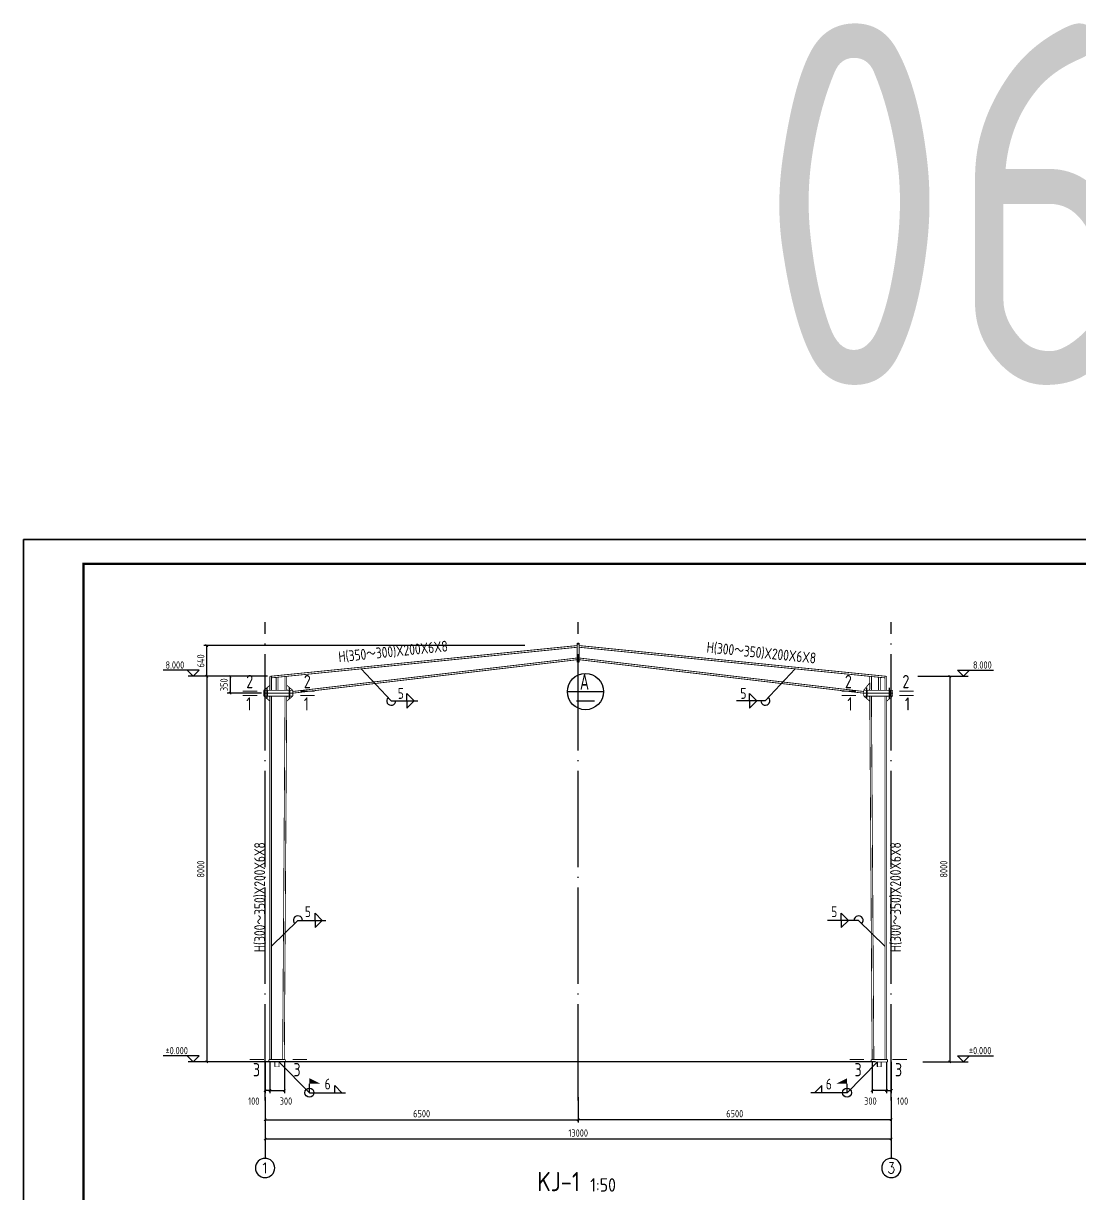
# Model space of a CAD drawing. Header units: millimetres. Extents: x 865974 to 875117, y 41124 to 44891.
# Drawn here: x 870766.2 to 871204.7, y 41446.3 to 41931.8 of the extents above; entities that cross this region are included whole.
import ezdxf
from ezdxf.enums import TextEntityAlignment as Align

# ---------------------------------------------------------------- set-up
doc = ezdxf.new("R2010")
doc.units = ezdxf.units.MM
doc.header["$LTSCALE"] = 1000
doc.header["$MEASUREMENT"] = 0
doc.linetypes.add('DOTE', pattern=[2.42, 2, -0.2, 0.02, -0.2])
for name, color, linetype in [('10', 7, 'Continuous'), ('114', 2, 'Continuous'), ('116', 1, 'Continuous'), ('14', 2, 'Continuous'), ('1530', 253, 'Continuous'), ('1534', 7, 'Continuous'), ('AXIS', 3, 'Continuous'), ('AXIS_TEXT', 7, 'Continuous'), ('DOTE', 1, 'DOTE'), ('文字', 7, 'Continuous'), ('柱子', 8, 'Continuous'), ('梁集中标注', 2, 'Continuous'), ('焊缝标注', 3, 'Continuous'), ('索引符号标注', 253, 'Continuous')]:
    doc.layers.add(name, color=color, linetype=linetype)
doc.styles.add('_TCH_AXIS', font='COMPLEX', dxfattribs={"bigfont": 'GBCBIG'})
doc.styles.add('COMPLEX', font='COMPLEX')
doc.styles.add('GBHZ', font='gbenor.shx', dxfattribs={"width": 0.9, "bigfont": 'gbcbig.shx'})
doc.styles.get("Standard").update_dxf_attribs({"font": 'gbenor.shx', "bigfont": 'gbcbig.shx'})
doc.dimstyles.new('Y50', dxfattribs={"dimscale": 0, "dimtxt": 3, "dimasz": 0.01, "dimexe": 1.2, "dimexo": 1, "dimgap": 1, "dimtad": 1, "dimdec": 0, "dimlfac": 50, "dimzin": 0, "dimdsep": 46, "dimtxsty": 'GBHZ', "dimblk1": 'DX', "dimblk2": 'DX', "dimsah": 1, "dimcen": 0.09, "dimdle": 1, "dimadec": 0, "dimazin": 0, "dimtfac": 1, "dimtdec": 0, "dimtix": 1, "dimtmove": 2, "dimatfit": 3, "dimldrblk": 'DX', "dimfxl": 0, "dimtolj": 1, "dimtzin": 0, "dimarcsym": 0})

# ---------------------------------------------------------------- blocks, each defined once
blk = doc.blocks.new('_AXISO')
blk.add_circle((0, 0), 0.5)
at = {"layer": 'AXIS_TEXT', "style": 'COMPLEX', "width": 1.041667}
blk.add_attdef('A', text='', height=0.56, dxfattribs=at).set_placement((-0.25, -0.28), (0.25, -0.28), align=Align.FIT)
blk = doc.blocks.new('DX')
at = {"color": 0, "linetype": 'ByBlock', "const_width": 40}
blk.add_lwpolyline([(-54, -51), (46, 49)], dxfattribs=at)
blk = doc.blocks.new('*D86')
at = {"color": 0, "lineweight": -2, "transparency": 16777216}
for p, q in [((870866.57, 41483.9), (870866.57, 41467.7)), ((871126.57, 41483.9), (871126.57, 41467.7)), ((871126.56, 41468.9), (870866.58, 41468.9))]:
    blk.add_line(p, q, dxfattribs=at)
at = {"layer": 'Defpoints', "color": 0, "transparency": 16777216}
for p in [(870866.57, 41484.9), (871126.57, 41484.9), (870866.57, 41468.9)]:
    blk.add_point(p, dxfattribs=at)
at = {"color": 0, "lineweight": -2, "transparency": 16777216, "xscale": 0.01, "yscale": 0.01, "zscale": 0.01, "rotation": 180}
blk.add_blockref('DX', (870866.57, 41468.9), dxfattribs=at)
at = {"color": 0, "lineweight": -2, "transparency": 16777216, "xscale": 0.01, "yscale": 0.01, "zscale": 0.01}
blk.add_blockref('DX', (871126.57, 41468.9), dxfattribs=at)
at = {"color": 0, "transparency": 16777216, "insert": (870996.57, 41471.4), "char_height": 3, "attachment_point": 5, "style": 'GBHZ'}
blk.add_mtext('\\A1;13000', dxfattribs=at)
blk = doc.blocks.new('*D87')
at = {"color": 0, "lineweight": -2, "transparency": 16777216}
for p, q in [((870855.57, 41660.9), (870841.16, 41660.9)), ((870842.36, 41660.89), (870842.36, 41500.91)), ((870853.57, 41500.9), (870841.16, 41500.9))]:
    blk.add_line(p, q, dxfattribs=at)
at = {"layer": 'Defpoints', "color": 0, "transparency": 16777216}
for p in [(870856.57, 41660.9), (870842.36, 41500.9), (870854.57, 41500.9)]:
    blk.add_point(p, dxfattribs=at)
at = {"color": 0, "lineweight": -2, "transparency": 16777216, "xscale": 0.01, "yscale": 0.01, "zscale": 0.01}
for p, rotation in [((870842.36, 41660.9), 90), ((870842.36, 41500.9), 270)]:
    blk.add_blockref('DX', p, dxfattribs=dict(at, rotation=rotation))
at = {"color": 0, "transparency": 16777216, "insert": (870839.86, 41580.9), "char_height": 3, "attachment_point": 5, "rotation": 90, "style": 'GBHZ'}
blk.add_mtext('\\A1;8000', dxfattribs=at)
blk = doc.blocks.new('*D88')
at = {"color": 0, "lineweight": -2, "transparency": 16777216}
for p, q in [((870868.57, 41500.88), (870868.57, 41487.87)), ((870874.57, 41500.88), (870874.57, 41487.87)), ((870868.58, 41489.07), (870874.56, 41489.07))]:
    blk.add_line(p, q, dxfattribs=at)
at = {"layer": 'Defpoints', "color": 0, "transparency": 16777216}
for p in [(870868.57, 41501.88), (870874.57, 41501.88), (870874.57, 41489.07)]:
    blk.add_point(p, dxfattribs=at)
at = {"color": 0, "lineweight": -2, "transparency": 16777216, "xscale": 0.01, "yscale": 0.01, "zscale": 0.01, "rotation": 180}
blk.add_blockref('DX', (870868.57, 41489.07), dxfattribs=at)
at = {"color": 0, "lineweight": -2, "transparency": 16777216, "xscale": 0.01, "yscale": 0.01, "zscale": 0.01}
blk.add_blockref('DX', (870874.57, 41489.07), dxfattribs=at)
at = {"color": 0, "transparency": 16777216, "insert": (870875.24, 41484.66), "char_height": 3, "attachment_point": 5, "style": 'GBHZ'}
blk.add_mtext('\\A1;300', dxfattribs=at)
blk = doc.blocks.new('*D293')
at = {"color": 0, "lineweight": -2, "transparency": 16777216}
for p, q in [((871137.61, 41660.9), (871152.02, 41660.9)), ((871150.82, 41660.89), (871150.82, 41500.91)), ((871139.61, 41500.9), (871152.02, 41500.9))]:
    blk.add_line(p, q, dxfattribs=at)
at = {"layer": 'Defpoints', "color": 0, "transparency": 16777216}
for p in [(871136.61, 41660.9), (871138.61, 41500.9), (871150.82, 41500.9)]:
    blk.add_point(p, dxfattribs=at)
at = {"color": 0, "lineweight": -2, "transparency": 16777216, "xscale": 0.01, "yscale": 0.01, "zscale": 0.01}
for p, rotation in [((871150.82, 41660.9), 90), ((871150.82, 41500.9), 270)]:
    blk.add_blockref('DX', p, dxfattribs=dict(at, rotation=rotation))
at = {"color": 0, "transparency": 16777216, "insert": (871148.32, 41580.9), "char_height": 3, "attachment_point": 5, "rotation": 90, "style": 'GBHZ'}
blk.add_mtext('\\A1;8000', dxfattribs=at)
blk = doc.blocks.new('*D292')
at = {"color": 0, "lineweight": -2, "transparency": 16777216}
for p, q in [((871118.57, 41500.88), (871118.57, 41487.87)), ((871124.57, 41500.88), (871124.57, 41487.87)), ((871124.56, 41489.07), (871118.58, 41489.07))]:
    blk.add_line(p, q, dxfattribs=at)
at = {"layer": 'Defpoints', "color": 0, "transparency": 16777216}
for p in [(871118.57, 41501.88), (871124.57, 41501.88), (871118.57, 41489.07)]:
    blk.add_point(p, dxfattribs=at)
at = {"color": 0, "lineweight": -2, "transparency": 16777216, "xscale": 0.01, "yscale": 0.01, "zscale": 0.01, "rotation": 180}
blk.add_blockref('DX', (871118.57, 41489.07), dxfattribs=at)
at = {"color": 0, "lineweight": -2, "transparency": 16777216, "xscale": 0.01, "yscale": 0.01, "zscale": 0.01}
blk.add_blockref('DX', (871124.57, 41489.07), dxfattribs=at)
at = {"color": 0, "transparency": 16777216, "insert": (871117.89, 41484.66), "char_height": 3, "attachment_point": 5, "style": 'GBHZ'}
blk.add_mtext('\\A1;300', dxfattribs=at)
blk = doc.blocks.new('*D345')
at = {"color": 0, "lineweight": -2, "transparency": 16777216}
for p, q in [((870867.57, 41660.9), (870850.82, 41660.9)), ((870852.02, 41660.89), (870852.02, 41653.91)), ((870865.07, 41653.9), (870850.82, 41653.9))]:
    blk.add_line(p, q, dxfattribs=at)
at = {"layer": 'Defpoints', "color": 0, "transparency": 16777216}
for p in [(870868.57, 41660.9), (870852.02, 41653.9), (870866.07, 41653.9)]:
    blk.add_point(p, dxfattribs=at)
at = {"color": 0, "lineweight": -2, "transparency": 16777216, "xscale": 0.01, "yscale": 0.01, "zscale": 0.01}
for p, rotation in [((870852.02, 41660.9), 90), ((870852.02, 41653.9), 270)]:
    blk.add_blockref('DX', p, dxfattribs=dict(at, rotation=rotation))
at = {"color": 0, "transparency": 16777216, "insert": (870849.52, 41657.4), "char_height": 3, "attachment_point": 5, "rotation": 90, "style": 'GBHZ'}
blk.add_mtext('\\A1;350', dxfattribs=at)
blk = doc.blocks.new('*D346')
at = {"color": 0, "lineweight": -2, "transparency": 16777216}
for p, q in [((870974.46, 41673.7), (870841.16, 41673.7)), ((870842.36, 41660.91), (870842.36, 41673.69)), ((870867.57, 41660.9), (870841.16, 41660.9))]:
    blk.add_line(p, q, dxfattribs=at)
at = {"layer": 'Defpoints', "color": 0, "transparency": 16777216}
for p in [(870842.36, 41673.7), (870975.46, 41673.7), (870868.57, 41660.9)]:
    blk.add_point(p, dxfattribs=at)
at = {"color": 0, "lineweight": -2, "transparency": 16777216, "xscale": 0.01, "yscale": 0.01, "zscale": 0.01}
for p, rotation in [((870842.36, 41673.7), 90), ((870842.36, 41660.9), 270)]:
    blk.add_blockref('DX', p, dxfattribs=dict(at, rotation=rotation))
at = {"color": 0, "transparency": 16777216, "insert": (870839.86, 41667.3), "char_height": 3, "attachment_point": 5, "rotation": 90, "style": 'GBHZ'}
blk.add_mtext('\\A1;640', dxfattribs=at)
blk = doc.blocks.new('*D347')
at = {"color": 0, "lineweight": -2, "transparency": 16777216}
for p, q in [((870866.57, 41486.3), (870866.57, 41475.72)), ((870996.57, 41486.3), (870996.57, 41475.72)), ((870866.58, 41476.92), (870996.56, 41476.92))]:
    blk.add_line(p, q, dxfattribs=at)
at = {"layer": 'Defpoints', "color": 0, "transparency": 16777216}
for p in [(870866.57, 41487.3), (870996.57, 41487.3), (870996.57, 41476.92)]:
    blk.add_point(p, dxfattribs=at)
at = {"color": 0, "lineweight": -2, "transparency": 16777216, "xscale": 0.01, "yscale": 0.01, "zscale": 0.01, "rotation": 180}
blk.add_blockref('DX', (870866.57, 41476.92), dxfattribs=at)
at = {"color": 0, "lineweight": -2, "transparency": 16777216, "xscale": 0.01, "yscale": 0.01, "zscale": 0.01}
blk.add_blockref('DX', (870996.57, 41476.92), dxfattribs=at)
at = {"color": 0, "transparency": 16777216, "insert": (870931.57, 41479.42), "char_height": 3, "attachment_point": 5, "style": 'GBHZ'}
blk.add_mtext('\\A1;6500', dxfattribs=at)
blk = doc.blocks.new('*D348')
at = {"color": 0, "lineweight": -2, "transparency": 16777216}
for p, q in [((870996.57, 41486.3), (870996.57, 41475.72)), ((871126.57, 41486.3), (871126.57, 41475.72)), ((871126.56, 41476.92), (870996.58, 41476.92))]:
    blk.add_line(p, q, dxfattribs=at)
at = {"layer": 'Defpoints', "color": 0, "transparency": 16777216}
for p in [(870996.57, 41487.3), (871126.57, 41487.3), (870996.57, 41476.92)]:
    blk.add_point(p, dxfattribs=at)
at = {"color": 0, "lineweight": -2, "transparency": 16777216, "xscale": 0.01, "yscale": 0.01, "zscale": 0.01, "rotation": 180}
blk.add_blockref('DX', (870996.57, 41476.92), dxfattribs=at)
at = {"color": 0, "lineweight": -2, "transparency": 16777216, "xscale": 0.01, "yscale": 0.01, "zscale": 0.01}
blk.add_blockref('DX', (871126.57, 41476.92), dxfattribs=at)
at = {"color": 0, "transparency": 16777216, "insert": (871061.57, 41479.42), "char_height": 3, "attachment_point": 5, "style": 'GBHZ'}
blk.add_mtext('\\A1;6500', dxfattribs=at)
blk = doc.blocks.new('*D444')
at = {"color": 0, "lineweight": -2, "transparency": 16777216}
for p, q in [((871124.57, 41500.88), (871124.57, 41487.87)), ((871126.57, 41500.88), (871126.57, 41487.87)), ((871124.56, 41489.07), (871124.55, 41489.07)), ((871124.57, 41489.07), (871126.57, 41489.07)), ((871126.58, 41489.07), (871126.59, 41489.07))]:
    blk.add_line(p, q, dxfattribs=at)
at = {"layer": 'Defpoints', "color": 0, "transparency": 16777216}
for p in [(871124.57, 41501.88), (871126.57, 41501.88), (871126.57, 41489.07)]:
    blk.add_point(p, dxfattribs=at)
at = {"color": 0, "lineweight": -2, "transparency": 16777216, "xscale": 0.01, "yscale": 0.01, "zscale": 0.01}
blk.add_blockref('DX', (871124.57, 41489.07), dxfattribs=at)
at = {"color": 0, "lineweight": -2, "transparency": 16777216, "xscale": 0.01, "yscale": 0.01, "zscale": 0.01, "rotation": 180}
blk.add_blockref('DX', (871126.57, 41489.07), dxfattribs=at)
at = {"color": 0, "transparency": 16777216, "insert": (871131.24, 41484.66), "char_height": 3, "attachment_point": 5, "style": 'GBHZ'}
blk.add_mtext('\\A1;100', dxfattribs=at)
blk = doc.blocks.new('*D445')
at = {"color": 0, "lineweight": -2, "transparency": 16777216}
for p, q in [((870866.57, 41500.88), (870866.57, 41487.87)), ((870868.57, 41500.88), (870868.57, 41487.87)), ((870866.56, 41489.07), (870866.55, 41489.07)), ((870868.57, 41489.07), (870866.57, 41489.07)), ((870868.58, 41489.07), (870868.59, 41489.07))]:
    blk.add_line(p, q, dxfattribs=at)
at = {"layer": 'Defpoints', "color": 0, "transparency": 16777216}
for p in [(870866.57, 41501.88), (870868.57, 41501.88), (870866.57, 41489.07)]:
    blk.add_point(p, dxfattribs=at)
at = {"color": 0, "lineweight": -2, "transparency": 16777216, "xscale": 0.01, "yscale": 0.01, "zscale": 0.01}
blk.add_blockref('DX', (870866.57, 41489.07), dxfattribs=at)
at = {"color": 0, "lineweight": -2, "transparency": 16777216, "xscale": 0.01, "yscale": 0.01, "zscale": 0.01, "rotation": 180}
blk.add_blockref('DX', (870868.57, 41489.07), dxfattribs=at)
at = {"color": 0, "transparency": 16777216, "insert": (870861.89, 41484.66), "char_height": 3, "attachment_point": 5, "style": 'GBHZ'}
blk.add_mtext('\\A1;100', dxfattribs=at)

msp = doc.modelspace()

# ---------------------------------------------------------------- linework, layer by layer
for p, q in [((870766.235, 41123.604), (870766.235, 41717.604)), ((870766.235, 41717.604), (870766.235, 41123.604))]:
    msp.add_line(p, q)
at = {"color": 0}
for p, q in [((871607.235, 41717.604), (870766.235, 41717.604)), ((870766.235, 41717.604), (871607.235, 41717.604))]:
    msp.add_line(p, q, dxfattribs=at)
at = {"color": 0, "const_width": 1}
msp.add_lwpolyline([(871597.235, 41133.604), (870791.235, 41133.604), (870791.235, 41707.604), (871597.235, 41707.604)], close=True, dxfattribs=at)
at = {"layer": '10', "const_width": 0.4}
for points in [[(870863.336, 41654.795), (870857.336, 41654.795)], [(870887.221, 41654.795), (870881.221, 41654.795)], [(871105.96, 41654.795), (871111.96, 41654.795)], [(871129.846, 41654.795), (871135.846, 41654.795)], [(870863.336, 41652.999), (870857.336, 41652.999)], [(870887.221, 41652.999), (870881.221, 41652.999)], [(871105.96, 41652.999), (871111.96, 41652.999)], [(871129.846, 41652.999), (871135.846, 41652.999)], [(870860.167, 41501.882), (870866.167, 41501.882)], [(870883.967, 41501.882), (870877.967, 41501.882)], [(871109.215, 41501.882), (871115.215, 41501.882)], [(871133.015, 41501.882), (871127.015, 41501.882)]]:
    msp.add_lwpolyline(points, dxfattribs=at)
at = {"layer": '114'}
for p, q in [((870867.416, 41651.698), (870867.417, 41656.098)), ((870876.717, 41651.698), (870876.717, 41656.098)), ((871116.465, 41651.698), (871116.465, 41656.098)), ((871125.765, 41651.698), (871125.765, 41656.098))]:
    msp.add_line(p, q, dxfattribs=at)
at = {"layer": '114', "color": 1, "const_width": 0.7}
for points in [[(870867.417, 41652.698), (870867.417, 41655.098)], [(870876.717, 41652.698), (870876.717, 41655.098)], [(871116.465, 41652.698), (871116.465, 41655.098)], [(871125.765, 41652.698), (871125.765, 41655.098)]]:
    msp.add_lwpolyline(points, dxfattribs=at)
at = {"layer": '116', "const_width": 0.2}
for points in [[(870870.567, 41500.882), (870870.567, 41498.882)], [(870870.567, 41498.882), (870872.567, 41498.882)], [(870870.867, 41500.882), (870870.867, 41498.882)], [(870872.267, 41500.882), (870872.267, 41498.882)], [(870872.567, 41500.882), (870872.567, 41498.882)], [(871120.615, 41500.882), (871120.615, 41498.882)], [(871122.615, 41498.882), (871120.615, 41498.882)], [(871120.915, 41500.882), (871120.915, 41498.882)], [(871122.315, 41500.882), (871122.315, 41498.882)], [(871122.615, 41500.882), (871122.615, 41498.882)]]:
    msp.add_lwpolyline(points, dxfattribs=at)
at = {"layer": '14', "const_width": 0.35}
for points in [[(870871.167, 41660.455), (870871.167, 41655.098)], [(870871.967, 41660.535), (870871.967, 41655.097)], [(871121.215, 41660.535), (871121.215, 41655.097)], [(871122.015, 41660.455), (871122.015, 41655.098)], [(870866.067, 41655.098), (870868.567, 41657.198)], [(870866.067, 41655.098), (870878.067, 41655.097)], [(870866.067, 41653.898), (870866.067, 41655.098)], [(870868.167, 41655.098), (870866.067, 41655.098)], [(870878.067, 41655.098), (870875.567, 41657.198)], [(870875.567, 41657.198), (870875.567, 41655.498)], [(870875.567, 41655.498), (870875.967, 41655.098)], [(870875.967, 41655.098), (870878.067, 41655.098)], [(870878.067, 41653.898), (870878.067, 41655.098)], [(871115.115, 41655.098), (871117.615, 41658.198)], [(871127.115, 41655.098), (871115.115, 41655.097)], [(871115.115, 41653.898), (871115.115, 41655.098)], [(871117.215, 41655.098), (871115.115, 41655.098)], [(871117.615, 41655.498), (871117.215, 41655.098)], [(871117.615, 41658.198), (871117.615, 41655.498)], [(871125.015, 41655.098), (871127.115, 41655.098)], [(871127.115, 41653.898), (871127.115, 41655.098)], [(870866.067, 41653.898), (870878.067, 41653.897)], [(870866.067, 41652.698), (870866.067, 41653.898)], [(870878.067, 41653.897), (870866.067, 41653.898)], [(870878.067, 41652.697), (870866.067, 41652.698)], [(870868.566, 41650.598), (870866.067, 41652.698)], [(870866.067, 41652.698), (870868.167, 41652.698)], [(870868.167, 41652.698), (870868.567, 41652.298)], [(870868.567, 41652.298), (870868.566, 41650.598)], [(870875.967, 41652.698), (870875.567, 41652.298)], [(870875.567, 41650.598), (870878.067, 41652.698)], [(870875.567, 41652.298), (870875.567, 41650.598)], [(870878.067, 41652.698), (870875.967, 41652.698)], [(870878.067, 41652.698), (870878.067, 41653.898)], [(871127.115, 41653.898), (871115.115, 41653.897)], [(871115.115, 41653.897), (871127.115, 41653.898)], [(871115.115, 41652.698), (871115.115, 41653.898)], [(871115.115, 41652.697), (871127.115, 41652.698)], [(871117.615, 41650.598), (871115.115, 41652.698)], [(871115.115, 41652.698), (871117.215, 41652.698)], [(871117.215, 41652.698), (871117.615, 41652.298)], [(871117.615, 41652.298), (871117.615, 41650.598)], [(871125.015, 41652.698), (871124.615, 41652.298)], [(871124.615, 41650.598), (871127.115, 41652.698)], [(871124.615, 41652.298), (871124.615, 41650.598)], [(871127.115, 41652.698), (871125.015, 41652.698)], [(871127.115, 41652.698), (871127.115, 41653.898)], [(870868.167, 41500.882), (870868.167, 41501.882)], [(870868.167, 41501.882), (870874.967, 41501.882)], [(870874.967, 41500.882), (870868.167, 41500.882)], [(870874.967, 41501.882), (870874.967, 41500.882)], [(871125.015, 41501.882), (871118.215, 41501.882)], [(871118.215, 41501.882), (871118.215, 41500.882)], [(871118.215, 41500.882), (871125.015, 41500.882)], [(871125.015, 41500.882), (871125.015, 41501.882)]]:
    msp.add_lwpolyline(points, dxfattribs=at)
at = {"layer": '1530'}
for p, q in [((870841.159, 41660.898), (870834.688, 41660.898)), ((871152.022, 41660.898), (871158.494, 41660.898)), ((870841.159, 41500.898), (870834.688, 41500.898)), ((871152.022, 41500.898), (871158.494, 41500.898))]:
    msp.add_line(p, q, dxfattribs=at)
at = {"layer": '1534'}
for points in [[(870834.188, 41663.398), (870836.688, 41660.898), (870839.188, 41663.398), (870824.254, 41663.398)], [(871158.994, 41663.398), (871156.494, 41660.898), (871153.994, 41663.398), (871168.928, 41663.398)], [(870834.188, 41503.398), (870836.688, 41500.898), (870839.188, 41503.398), (870824.254, 41503.398)], [(871158.994, 41503.398), (871156.494, 41500.898), (871153.994, 41503.398), (871168.928, 41503.398)]]:
    msp.add_lwpolyline(points, dxfattribs=at)
at = {"layer": 'AXIS'}
for p, q in [((870866.567, 41484.898), (870866.567, 41460.898)), ((871126.567, 41484.898), (871126.567, 41460.898))]:
    msp.add_line(p, q, dxfattribs=at)
at = {"layer": 'DOTE', "linetype": 'DOTE', "ltscale": 0.02}
for p, q in [((870866.567, 41484.898), (870866.567, 41683.332)), ((870996.567, 41484.925), (870996.567, 41683.359)), ((870996.567, 41484.925), (870996.567, 41683.359)), ((871126.567, 41484.898), (871126.567, 41683.332))]:
    msp.add_line(p, q, dxfattribs=at)
at = {"layer": '柱子'}
msp.add_line((871120.023, 41500.898), (870852.567, 41500.898), dxfattribs=at)
at = {"layer": '柱子', "const_width": 0.34}
for points in [[(870868.567, 41660.898), (870996.167, 41673.658)], [(870996.167, 41674.698), (870996.967, 41674.698)], [(870996.167, 41666.698), (870996.167, 41674.698)], [(870996.967, 41666.698), (870996.967, 41674.698)], [(871124.567, 41660.898), (870996.967, 41673.658)], [(870869.267, 41660.265), (870996.167, 41672.955)], [(871123.867, 41660.265), (870996.967, 41672.955)], [(870877.99, 41654.594), (870996.167, 41668.501)], [(870878.067, 41653.898), (870996.167, 41667.796)], [(870996.167, 41666.698), (870996.967, 41666.698)], [(871115.143, 41654.594), (870996.967, 41668.501)], [(871115.067, 41653.898), (870996.967, 41667.796)], [(870868.567, 41655.098), (870868.567, 41660.898)], [(870869.267, 41655.098), (870869.267, 41660.898)], [(870874.867, 41655.097), (870874.867, 41660.625)], [(870875.567, 41655.097), (870875.567, 41660.695)], [(871117.615, 41655.097), (871117.615, 41660.695)], [(871118.315, 41655.097), (871118.315, 41660.625)], [(871123.915, 41655.098), (871123.915, 41660.898)], [(871124.615, 41655.098), (871124.615, 41660.898)], [(870878.067, 41655.098), (870878.067, 41652.698)], [(871115.115, 41655.098), (871115.115, 41652.698)], [(870868.567, 41501.882), (870868.567, 41652.698)], [(870869.267, 41501.882), (870869.267, 41652.698)], [(870873.867, 41501.882), (870874.867, 41652.697)], [(870874.567, 41501.882), (870875.567, 41652.697)], [(871118.615, 41501.882), (871117.615, 41652.697)], [(871119.315, 41501.882), (871118.315, 41652.697)], [(871123.915, 41501.882), (871123.915, 41652.698)], [(871124.615, 41501.882), (871124.615, 41652.698)]]:
    msp.add_lwpolyline(points, dxfattribs=at)
at = {"layer": '焊缝标注'}
for p, q in [((870906.495, 41663.987), (870918.939, 41650.746)), ((871086.686, 41663.987), (871074.243, 41650.746)), ((870918.939, 41650.746), (870929.975, 41650.746)), ((870925.475, 41653.746), (870928.475, 41650.746)), ((870925.475, 41650.746), (870925.475, 41653.746)), ((870925.475, 41647.746), (870928.475, 41650.746)), ((870925.475, 41650.746), (870925.475, 41647.746)), ((871074.243, 41650.746), (871062.226, 41650.746)), ((871067.706, 41653.746), (871070.706, 41650.746)), ((871067.706, 41650.746), (871067.706, 41653.746)), ((871067.706, 41647.746), (871070.706, 41650.746)), ((871067.706, 41650.746), (871067.706, 41647.746)), ((870887.304, 41562.626), (870890.304, 41559.626)), ((870887.304, 41559.626), (870887.304, 41562.626)), ((871105.8, 41562.626), (871108.8, 41559.626)), ((871105.8, 41559.626), (871105.8, 41562.626)), ((870869.267, 41548.902), (870880.203, 41559.626)), ((870880.203, 41559.626), (870891.804, 41559.626)), ((870887.304, 41556.626), (870890.304, 41559.626)), ((870887.304, 41559.626), (870887.304, 41556.626)), ((871112.979, 41559.626), (871100.016, 41559.626)), ((871105.8, 41556.626), (871108.8, 41559.626)), ((871105.8, 41559.626), (871105.8, 41556.626)), ((871123.915, 41548.902), (871112.979, 41559.626)), ((870872.317, 41500.882), (870885.009, 41488.118)), ((871120.865, 41500.882), (871108.172, 41488.118)), ((870885.009, 41488.118), (870885.009, 41491.868)), ((870895.509, 41491.118), (870898.509, 41488.118)), ((870895.509, 41488.118), (870895.509, 41491.118)), ((871097.672, 41491.118), (871094.672, 41488.118)), ((871097.672, 41488.118), (871097.672, 41491.118)), ((871108.172, 41488.118), (871108.172, 41491.868)), ((870885.009, 41488.118), (870900.009, 41488.118)), ((871108.172, 41488.118), (871093.172, 41488.118))]:
    msp.add_line(p, q, dxfattribs=at)
for centre in [(870885.009, 41488.118), (871108.172, 41488.118)]:
    msp.add_circle(centre, 1.875, dxfattribs=at)
for centre, start, end in [((870918.939, 41650.746), 134.84028, 0), ((871074.243, 41650.746), 180, 45.15972), ((870880.203, 41559.626), 0, 224.97719), ((871112.979, 41559.626), 315.02281, 180)]:
    msp.add_arc(centre, 1.875, start, end, dxfattribs=at)
for points in [[(870906.495, 41663.987), (870907.393, 41662.765), (870907.713, 41663.082)], [(871086.686, 41663.987), (871085.788, 41662.765), (871085.469, 41663.082)], [(870869.267, 41548.902), (870870.487, 41549.803), (870870.169, 41550.121)], [(871123.915, 41548.902), (871122.695, 41549.803), (871123.013, 41550.121)], [(870872.317, 41500.882), (870873.215, 41499.659), (870873.534, 41499.977)], [(871120.865, 41500.882), (871119.967, 41499.659), (871119.648, 41499.977)], [(870885.009, 41491.868), (870889.509, 41491.868), (870885.009, 41494.118)], [(871108.172, 41491.868), (871103.672, 41491.868), (871108.172, 41494.118)]]:
    msp.add_solid(points, dxfattribs=at)
at = {"layer": '索引符号标注'}
for p, q in [((870992.062, 41654.535), (871007.062, 41654.535)), ((870995.812, 41650.785), (871003.312, 41650.785))]:
    msp.add_line(p, q, dxfattribs=at)
msp.add_circle((870999.562, 41654.535), 7.5, dxfattribs=at)

# ---------------------------------------------------------------- block references
at = {"layer": 'AXIS'}
ref = msp.add_blockref('_AXISO', (870866.567, 41456.898), dxfattribs=dict(at, xscale=-8, yscale=8, zscale=8))
ref.add_attrib('A', '1', dxfattribs={"layer": 'AXIS_TEXT', "height": 4.252, "style": '_TCH_AXIS', "width": 2}).set_placement((870864.744, 41454.772), (870868.389, 41454.772), align=Align.FIT)
ref = msp.add_blockref('_AXISO', (871126.567, 41456.898), dxfattribs=dict(at, xscale=-8, yscale=8, zscale=8))
ref.add_attrib('A', '3', dxfattribs={"layer": 'AXIS_TEXT', "height": 4.557, "style": '_TCH_AXIS', "width": 1.071429}).set_placement((871124.939, 41454.62), (871128.194, 41454.62), align=Align.FIT)

# ---------------------------------------------------------------- texts
at = {"layer": '10', "width": 0.9}
for s, p in [('2', (870858.77, 41655.966)), ('2', (870882.655, 41655.966)), ('2', (871107.294, 41655.966)), ('2', (871131.179, 41655.966)), ('1', (870858.77, 41646.694)), ('1', (870882.655, 41646.694)), ('1', (871108.326, 41646.694)), ('1', (871132.211, 41646.694)), ('3', (870861.547, 41494.914)), ('3', (870878.347, 41494.914)), ('3', (871111.315, 41494.914)), ('3', (871128.115, 41494.914))]:
    msp.add_text(s, height=5.5, dxfattribs=at).set_placement(p)
at = {"layer": '1534', "style": 'GBHZ', "width": 0.9}
for s, p in [('8.000', (870825.252, 41664.098)), ('8.000', (871160.488, 41664.098)), ('%%P0.000', (870825.252, 41504.098)), ('%%P0.000', (871158.808, 41504.098))]:
    msp.add_text(s, height=3, dxfattribs=at).set_placement(p)
at = {"layer": '文字', "color": 6, "style": 'GBHZ'}
for s, height, p in [('KJ-1', 8, (870979.55, 41447.262)), ('1:50', 5.6, (871001.564, 41447.066))]:
    msp.add_text(s, height=height, dxfattribs=at).set_placement(p)
at = {"layer": '梁集中标注', "style": 'GBHZ', "width": 0.9}
msp.add_text('06', height=150, dxfattribs=at).set_placement((871071.844, 41781.806))
at = {"layer": '焊缝标注', "style": 'GBHZ', "width": 0.9}
for s, rotation, p in [('H(350～300)X200X6X8', 5.76206, (870897.258, 41666.704)), ('H(300～350)X200X6X8', 354.23794, (871049.736, 41670.748)), ('H(300～350)X200X6X8', 90, (870866.574, 41546.438)), ('H(300～350)X200X6X8', 90, (871130.56, 41546.438))]:
    msp.add_text(s, height=4.5, rotation=rotation, dxfattribs=at).set_placement(p)
at = {"layer": '焊缝标注', "style": 'GBHZ', "width": 0.839996}
msp.add_text('A', height=6.75, dxfattribs=at).set_placement((870997.299, 41655.308), (871001.079, 41655.308), align=Align.FIT)
at = {"layer": '焊缝标注', "style": 'GBHZ', "width": 0.9}
for s, p in [('5', (870921.673, 41651.555)), ('5', (871063.904, 41651.555)), ('5', (870883.104, 41560.976)), ('5', (871101.6, 41560.976)), ('6', (870891.309, 41489.468)), ('6', (871099.389, 41489.468))]:
    msp.add_text(s, height=4.5, dxfattribs=at).set_placement(p)

# ---------------------------------------------------------------- dimensions: what is measured, and where the dimension line sits
for base, p1, p2, angle, picture, middle in [((870842.359, 41673.698), (870868.567, 41660.898), (870975.461, 41673.698), 90, '*D346', (870839.859, 41667.298)), ((870842.359, 41500.898), (870856.567, 41660.898), (870854.567, 41500.898), 90, '*D87', (870839.859, 41580.898)), ((870852.021, 41653.898), (870868.567, 41660.898), (870866.067, 41653.898), 90, '*D345', (870849.521, 41657.398)), ((871150.822, 41500.898), (871136.615, 41660.898), (871138.615, 41500.898), 90, '*D293', (871148.322, 41580.898)), ((870996.567, 41476.925), (871126.567, 41487.299), (870996.567, 41487.299), 180, '*D348', (871061.567, 41479.425))]:
    dim = msp.add_linear_dim(base=base, p1=p1, p2=p2, angle=angle, dimstyle='Y50', override={"dimscale": 1})
    dim.commit()
    dim.dimension.update_dxf_attribs({"geometry": picture, "text_midpoint": middle})
for base, p1, p2, angle, picture, middle in [((870866.567, 41489.072), (870868.567, 41501.882), (870866.567, 41501.882), 0, '*D445', (870861.894, 41484.664)), ((870874.567, 41489.072), (870868.567, 41501.882), (870874.567, 41501.882), 180, '*D88', (870875.239, 41484.664)), ((871118.567, 41489.072), (871124.567, 41501.882), (871118.567, 41501.882), 0, '*D292', (871117.894, 41484.664)), ((871126.567, 41489.072), (871124.567, 41501.882), (871126.567, 41501.882), 180, '*D444', (871131.239, 41484.664))]:
    dim = msp.add_linear_dim(base=base, p1=p1, p2=p2, angle=angle, dimstyle='Y50', override={"dimscale": 1})
    dim.commit()
    dim.dimension.update_dxf_attribs({"geometry": picture, "text_midpoint": middle, "dimtype": 160})
for base, p1, p2, picture, middle in [((870996.567, 41476.925), (870866.567, 41487.299), (870996.567, 41487.299), '*D347', (870931.567, 41479.425)), ((870866.567, 41468.898), (871126.567, 41484.898), (870866.567, 41484.898), '*D86', (870996.567, 41471.398))]:
    dim = msp.add_linear_dim(base=base, p1=p1, p2=p2, dimstyle='Y50', override={"dimscale": 1})
    dim.commit()
    dim.dimension.update_dxf_attribs({"geometry": picture, "text_midpoint": middle})

doc.saveas('drawing.dxf')
